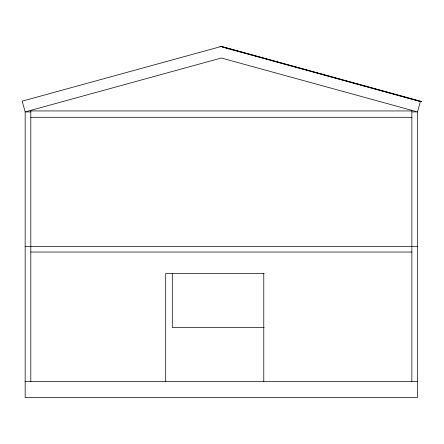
<?xml version="1.0" encoding="UTF-8"?>
<svg xmlns="http://www.w3.org/2000/svg" width="444" height="444" viewBox="0 0 444 444"><rect width="100%" height="100%" fill="white"/><g stroke="black" fill="none" stroke-linecap="round" stroke-linejoin="round"><path stroke-width="0.67" d="M222.633 47.186L420.379 101.515L221.34 46.442L22.2 101.149L25.158 111.905L25.158 397.558L417.521 397.558L417.521 111.905L420.379 101.515L421.8 101.515L221.34 46.442L219.919 46.442L220.629 46.637M30.814 111.905L25.158 111.905L221.34 58.009L417.521 111.905L411.866 111.905M30.814 117.299L411.866 117.299M25.158 246.648L417.521 246.648M30.814 252.037L411.866 252.037M264.169 273.598L165.69 273.598L165.69 381.39M264.169 327.494L172.294 327.494L172.294 273.598M25.158 381.39L417.521 381.39M221.34 46.442L224.192 47.619M411.866 381.39L411.866 110.939L30.814 110.939L30.814 381.39M263.78 273.598L263.78 381.39"/></g></svg>
